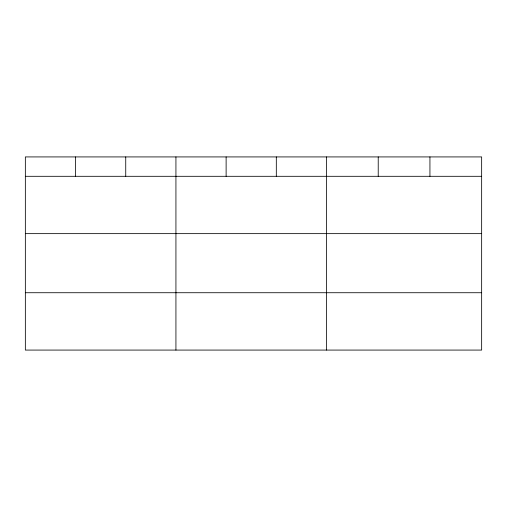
<?xml version="1.0" encoding="UTF-8"?>
<svg xmlns="http://www.w3.org/2000/svg" width="507" height="507" viewBox="0 0 507 507"><rect width="100%" height="100%" fill="white"/><g stroke="black" fill="none" stroke-linecap="round" stroke-linejoin="round"><path stroke-width="0.76" d="M481.65 233.645L481.65 156.923L25.35 156.923L25.35 350.077L481.65 350.077L481.65 233.645L25.35 233.645M25.35 176.303L481.65 176.303M25.35 292.729L481.65 292.729M429.936 156.923L429.936 176.303M378.222 156.923L378.222 176.303M326.508 156.923L326.508 350.077M276.315 156.923L276.315 176.303M226.122 156.923L226.122 176.303M175.929 156.923L175.929 350.077M125.736 156.923L125.736 176.303M75.543 156.923L75.543 176.303"/></g></svg>
